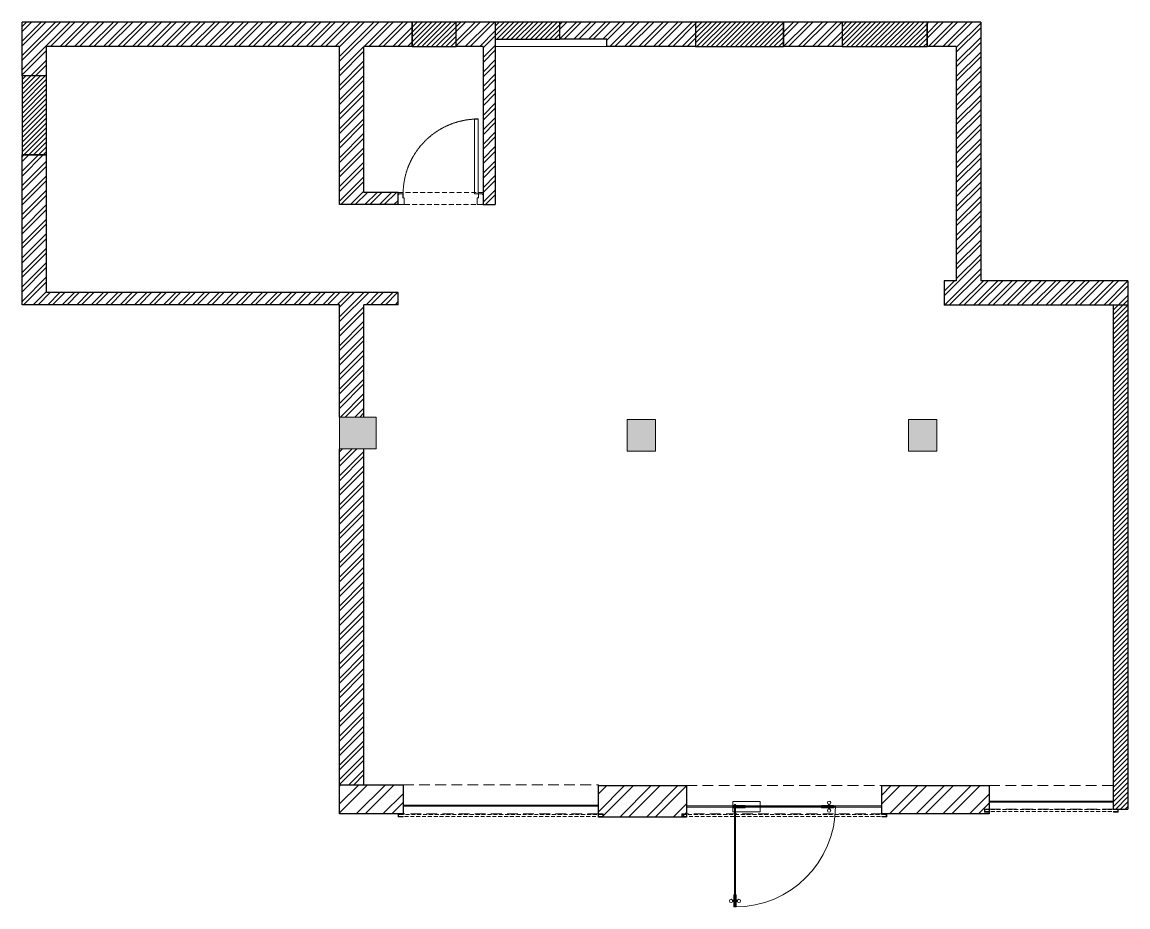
# Model space of a CAD drawing. Header units: millimetres. Extents: x 1548218 to 1559540, y 396950 to 406014.
import ezdxf

# ---------------------------------------------------------------- set-up
doc = ezdxf.new("R2010")
doc.units = ezdxf.units.MM
doc.header["$LTSCALE"] = 40
for name, pattern in [('a_p6_plan_L18$0$HIDDEN', [0.375, 0.25, -0.125]), ('HIDDEN2', [0.1875, 0.125, -0.0625]), ('HIDDENX2', [0.75, 0.5, -0.25])]:
    doc.linetypes.add(name, pattern=pattern)
for name, color, linetype, lineweight in [('A-COL', 243, 'Continuous', 9), ('A-Glazing', 4, 'Continuous', 20), ('A-shutter', 8, 'Continuous', 18), ('beam', 90, 'Continuous', 9), ('brick wall hatch', 251, 'Continuous', 0), ('column hatch', 5, 'Continuous', 0), ('Door', 2, 'Continuous', 13), ('Glazing', 141, 'Continuous', 15), ('LENS-CURTAIN', 5, 'a_p6_plan_L18$0$HIDDEN', 9), ('LENS-DIM', 252, 'Continuous', 5), ('LENS-DOOR', 34, 'Continuous', 20), ('LN-HATCH', 251, 'Continuous', 0), ('rolling shutter', 1, 'Continuous', 5)]:
    doc.layers.add(name, color=color, linetype=linetype, lineweight=lineweight)
doc.layers.add('A-WALL', color=1, linetype='Continuous')
pattern_1 = [(225, (-4858615.314, -39420.503), (24.69570433, -24.69570433), [])]

# ---------------------------------------------------------------- blocks, each defined once
blk = doc.blocks.new('*U8')
at = {"layer": 'LENS-DOOR'}
for p, q in [((547499, 1778581), (547499, 1779349)), ((547535, 1779349), (547499, 1779349)), ((547535, 1779349), (547535, 1778581)), ((547453, 1778581), (547496, 1778581)), ((547453, 1778575), (547453, 1778581)), ((547496, 1778542), (547496, 1778581)), ((547535, 1778581), (547499, 1778581)), ((548311, 1778581), (548269, 1778581)), ((548269, 1778542), (548269, 1778581)), ((548311, 1778575), (548311, 1778581)), ((547447, 1778575), (547453, 1778575)), ((547447, 1778477), (547447, 1778575)), ((547447, 1778477), (547453, 1778477)), ((547453, 1778471), (547453, 1778477)), ((547453, 1778471), (547508, 1778471)), ((547496, 1778542), (547508, 1778542)), ((547508, 1778471), (547508, 1778542)), ((548257, 1778471), (548257, 1778542)), ((548269, 1778542), (548257, 1778542)), ((548311, 1778471), (548257, 1778471)), ((548317, 1778575), (548311, 1778575)), ((548311, 1778471), (548311, 1778477)), ((548317, 1778477), (548311, 1778477)), ((548317, 1778477), (548317, 1778575))]:
    blk.add_line(p, q, dxfattribs=at)
at = {"layer": 'LENS-DOOR', "color": 7, "linetype": 'HIDDEN2', "extrusion": (0, 0, -1)}
blk.add_ellipse((547499, 1778581), major_axis=(767, 0), ratio=1, start_param=-1.570791, end_param=0.051209, dxfattribs=at)
blk = doc.blocks.new('*U10')
at = {"layer": 'A-shutter', "color": 5, "ltscale": 10}
for points in [[(41038391, -1561539), (41038391, -1561544), (41038346, -1561544), (41038346, -1561564), (41038391, -1561564), (41038391, -1561569), (41038341, -1561569), (41038341, -1561539)], [(41040391, -1561539), (41040391, -1561544), (41040436, -1561544), (41040436, -1561564), (41040391, -1561564), (41040391, -1561569), (41040441, -1561569), (41040441, -1561539)]]:
    blk.add_lwpolyline(points, close=True, dxfattribs=at)
at = {"layer": 'A-shutter', "color": 5, "linetype": 'HIDDENX2', "ltscale": 2, "true_color": 0x0505ff}
blk.add_lwpolyline([(41038346, -1561544), (41038346, -1561564), (41040436, -1561564), (41040436, -1561544)], close=True, dxfattribs=at)
blk = doc.blocks.new('*U9')
at = {"layer": 'A-shutter', "color": 5, "ltscale": 10}
for points in [[(41039121, -1561539), (41039121, -1561544), (41039076, -1561544), (41039076, -1561564), (41039121, -1561564), (41039121, -1561569), (41039071, -1561569), (41039071, -1561539)], [(41040391, -1561539), (41040391, -1561544), (41040436, -1561544), (41040436, -1561564), (41040391, -1561564), (41040391, -1561569), (41040441, -1561569), (41040441, -1561539)]]:
    blk.add_lwpolyline(points, close=True, dxfattribs=at)
at = {"layer": 'A-shutter', "color": 5, "linetype": 'HIDDENX2', "ltscale": 2, "true_color": 0x0505ff}
blk.add_lwpolyline([(41039076, -1561544), (41039076, -1561564), (41040436, -1561564), (41040436, -1561544)], close=True, dxfattribs=at)
blk = doc.blocks.new('A$C1635124d')
at = {"layer": 'brick wall hatch'}
h = blk.add_hatch(dxfattribs=at)
h.set_pattern_fill('ANSI32', color=256, scale=514.888744)
h.set_pattern_definition([(45, (-286478.74, 121148.23), (-136.5305, 136.5305), []), (45, (-286387.72, 121148.23), (-136.5305, 136.5305), [])])
h.paths.add_polyline_path([(1702, -4109), (800, -4109), (800, -4350), (1702, -4350)])
h.paths.add_polyline_path([(1702, -4350), (800, -4350), (800, -4432), (1702, -4432)])
h.paths.add_polyline_path([(-1200, -4100), (-1850, -4100), (-1850, -4400), (-1200, -4400)])
h.paths.add_polyline_path([(4802, -4109), (3702, -4109), (3702, -4350), (4802, -4350)])
h.paths.add_polyline_path([(4802, -4350), (3702, -4350), (3702, -4400), (4802, -4400)])
at = {"layer": 'column hatch'}
h = blk.add_hatch(color=8, dxfattribs=at)
h.dxf.hatch_style = 1
h.paths.add_polyline_path([(4264, -358), (3974, -358), (3974, -683), (4264, -683)])
h.paths.add_polyline_path([(1385, -358), (1094, -358), (1094, -683), (1385, -683)])
h.paths.add_polyline_path([(-1475, -335), (-1850, -335), (-1850, -660), (-1475, -660)])
at = {"layer": 'LN-HATCH'}
h = blk.add_hatch(dxfattribs=at)
h.set_pattern_fill('ANSI31', color=256, scale=11, angle=180)
h.set_pattern_definition(pattern_1)
h.paths.add_polyline_path([(-4850, 3162), (-5100, 3162), (-5100, 2352), (-4850, 2352)])
h.paths.add_polyline_path([(-656, 3712), (-1106, 3712), (-1106, 3462), (-656, 3462)])
h.paths.add_polyline_path([(405, 3712), (-255, 3712), (-255, 3537), (405, 3537)])
h.paths.add_polyline_path([(2695, 3712), (1795, 3712), (1795, 3462), (2695, 3462)])
h.paths.add_polyline_path([(4165, 3712), (3295, 3712), (3295, 3462), (4165, 3462)])
h = blk.add_hatch(dxfattribs=at)
h.set_pattern_fill('ANSI32', color=256, scale=11, angle=180)
h.set_pattern_definition([(225, (-4858615.31, -39420.5), (74.087113, -74.087113), []), (225, (-4858664.71, -39420.5), (74.087113, -74.087113), [])])
h.paths.add_polyline_path([(6222, 1062), (4715, 1062), (4715, 3712), (4165, 3712), (4165, 3462), (4465, 3462), (4465, 1062), (4340, 1062), (4340, 812), (6222, 812)])
h.paths.add_polyline_path([(3295, 3712), (2695, 3712), (2695, 3462), (3295, 3462)])
h.paths.add_polyline_path([(1795, 3712), (405, 3712), (405, 3537), (885, 3537), (885, 3462), (1795, 3462)])
h.paths.add_polyline_path([(-255, 3712), (-656, 3712), (-656, 3462), (-380, 3462), (-380, 1842), (-255, 1842)])
h.paths.add_polyline_path([(-1106, 3712), (-5100, 3712), (-5100, 3162), (-4850, 3162), (-4850, 3462), (-1850, 3462), (-1850, 1842), (-1250, 1842), (-1250, 1967), (-1600, 1967), (-1600, 3462), (-1106, 3462)])
h.paths.add_polyline_path([(-1600, 817), (-1250, 817), (-1250, 942), (-4850, 942), (-4850, 2352), (-5100, 2352), (-5100, 817), (-1850, 817), (-1850, -335), (-1600, -335)])
h.paths.add_polyline_path([(-1600, -660), (-1850, -660), (-1850, -4100), (-1600, -4100)])
h = blk.add_hatch(dxfattribs=at)
h.set_pattern_fill('ANSI31', color=256, scale=11, angle=180)
h.set_pattern_definition(pattern_1)
h.paths.add_polyline_path([(6222, 812), (6072, 812), (6072, -4350), (6222, -4350)])
at = {"layer": 'A-COL'}
for points in [[(-1475, -335), (-1475, -660), (-1850, -660), (-1850, -335)], [(1385, -358), (1385, -683), (1094, -683), (1094, -358)], [(4264, -358), (4264, -683), (3974, -683), (3974, -358)]]:
    blk.add_lwpolyline(points, close=True, dxfattribs=at)
at = {"layer": 'A-Glazing'}
for points in [[(6072, -4268), (4802, -4268), (4802, -4280), (6072, -4280)], [(800, -4309), (-1200, -4309), (-1200, -4321), (800, -4321)], [(3702, -4318), (1702, -4318), (1702, -4330), (3702, -4330)]]:
    blk.add_lwpolyline(points, close=True, dxfattribs=at)
at = {"layer": 'A-WALL'}
for p, q in [((-5100, 3162), (-5100, 3712)), ((-1106, 3712), (-5100, 3712)), ((-1106, 3462), (-1106, 3712)), ((-255, 3712), (-656, 3712)), ((-656, 3462), (-656, 3712)), ((-255, 3712), (-255, 1842)), ((1795, 3712), (405, 3712)), ((405, 3537), (405, 3712)), ((1795, 3712), (1795, 3462)), ((3295, 3712), (2695, 3712)), ((2695, 3712), (2695, 3462)), ((3295, 3712), (3295, 3462)), ((4715, 3712), (4165, 3712)), ((4165, 3712), (4165, 3462)), ((4715, 3712), (4715, 1062)), ((885, 3537), (405, 3537)), ((885, 3462), (885, 3537)), ((-4850, 3162), (-4850, 3462)), ((-1850, 3462), (-4850, 3462)), ((-1850, 1842), (-1850, 3462)), ((-1600, 1967), (-1600, 3462)), ((-1106, 3462), (-1600, 3462)), ((-380, 3462), (-656, 3462)), ((-380, 3462), (-380, 1842)), ((1795, 3462), (885, 3462)), ((3295, 3462), (2695, 3462)), ((4465, 3462), (4165, 3462)), ((4465, 3462), (4465, 1062)), ((-4850, 3162), (-5100, 3162)), ((-5100, 817), (-5100, 2352)), ((-4850, 2352), (-5100, 2352)), ((-4850, 942), (-4850, 2352)), ((-1250, 1967), (-1600, 1967)), ((-1250, 1842), (-1250, 1967)), ((-1250, 1842), (-1850, 1842)), ((-380, 1842), (-255, 1842)), ((4465, 1062), (4340, 1062)), ((4340, 1062), (4340, 812)), ((6222, 1062), (4715, 1062)), ((6222, 1062), (6222, -4350)), ((-1250, 942), (-4850, 942)), ((-1250, 817), (-1250, 942)), ((-1850, 817), (-5100, 817)), ((-1850, -335), (-1850, 817)), ((-1600, -335), (-1600, 817)), ((-1250, 817), (-1600, 817)), ((6222, 812), (4340, 812)), ((4340, 812), (4340, 812)), ((6072, 812), (6072, -4350)), ((-1850, -4100), (-1850, -660)), ((-1600, -4100), (-1600, -660)), ((6072, -4350), (6222, -4350))]:
    blk.add_line(p, q, dxfattribs=at)
for points in [[(-1106, 3462), (-656, 3462), (-656, 3712), (-1106, 3712)], [(-255, 3537), (405, 3537), (405, 3712), (-255, 3712)], [(1795, 3462), (2695, 3462), (2695, 3712), (1795, 3712)], [(3295, 3462), (4165, 3462), (4165, 3712), (3295, 3712)], [(-5100, 2352), (-4850, 2352), (-4850, 3162), (-5100, 3162)], [(-1200, -4100), (-1200, -4400), (-1850, -4400), (-1850, -4100)], [(1702, -4432), (800, -4432), (800, -4109), (1702, -4109)], [(4802, -4400), (3702, -4400), (3702, -4109), (4802, -4109)]]:
    blk.add_lwpolyline(points, close=True, dxfattribs=at)
at = {"layer": 'beam', "linetype": 'a_p6_plan_L18$0$HIDDEN', "lineweight": 5, "ltscale": 11}
for points in [[(-1200, -4100), (800, -4100), (800, -4400), (-1200, -4400)], [(1702, -4109), (3702, -4109), (3702, -4400), (1702, -4400)], [(4802, -4109), (6072, -4109), (6072, -4350), (4802, -4350)]]:
    blk.add_lwpolyline(points, close=True, dxfattribs=at)
at = {"layer": 'LENS-CURTAIN', "ltscale": 5}
blk.add_line((885, 3462), (-255, 3462), dxfattribs=at)
blk.add_lwpolyline([(-1250, 1967), (-380, 1967), (-380, 1842), (-1250, 1842)], close=True, dxfattribs=at)
at = {"layer": 'Door', "xscale": -1}
blk.add_blockref('*U8', (547067, -1776629), dxfattribs=at)
at = {"layer": 'rolling shutter', "color": 2}
blk.add_blockref('*U10', (-41039591, 1557139), dxfattribs=at)
at = {"layer": 'rolling shutter', "color": 2, "xscale": -1}
for name, p in [('*U10', (41042094, 1557139)), ('*U9', (41045194, 1557189))]:
    blk.add_blockref(name, p, dxfattribs=at)
blk = doc.blocks.new('Entrance Door')
at = {"layer": 'Glazing', "ltscale": 111}
blk.add_hatch(color=256, dxfattribs=at).paths.add_polyline_path([(18, -35), (18, -1235), (30, -1235), (30, -35)])
at = {"layer": 'Glazing'}
for p, q in [((30, -54), (18, -66)), ((1118, -31), (1118, -54)), ((1118, -89), (1118, -66)), ((1133, -31), (1133, -54)), ((1133, -89), (1133, -66))]:
    blk.add_line(p, q, dxfattribs=at)
at = {"layer": 'Glazing', "ltscale": 44}
for p, q in [((-5, -1156), (18, -1156)), ((53, -1156), (30, -1156)), ((-5, -1171), (18, -1171)), ((53, -1171), (30, -1171))]:
    blk.add_line(p, q, dxfattribs=at)
at = {"layer": 'Glazing'}
for points in [[(320, -120), (0, -120), (0, 0), (320, 0)], [(0, -54), (142, -54), (142, -47), (0, -47)], [(0, -66), (142, -66), (142, -74), (0, -74)], [(1181, -54), (1038, -54), (1038, -47), (1181, -47)], [(1181, -66), (1038, -66), (1038, -74), (1181, -74)]]:
    blk.add_lwpolyline(points, close=True, dxfattribs=at)
at = {"layer": 'Glazing', "ltscale": 222}
blk.add_lwpolyline([(-2, -66), (1199, -66), (1199, -54), (-2, -54)], close=True, dxfattribs=at)
at = {"layer": 'Glazing', "ltscale": 111}
blk.add_lwpolyline([(18, -35), (18, -1235), (30, -1235), (30, -35)], close=True, dxfattribs=at)
at = {"layer": 'Glazing', "ltscale": 44}
for points in [[(18, -1093), (18, -1235), (10, -1235), (10, -1093)], [(30, -1093), (30, -1235), (37, -1235), (37, -1093)]]:
    blk.add_lwpolyline(points, close=True, dxfattribs=at)
at = {"layer": 'Glazing'}
for centre, radius in [((1125, -14), 19), ((24, -59), 19.8), ((1125, -107), 19)]:
    blk.add_circle(centre, radius, dxfattribs=at)
at = {"layer": 'Glazing', "ltscale": 44}
for centre in [(-22, -1164), (70, -1164)]:
    blk.add_circle(centre, 19, dxfattribs=at)
at = {"layer": 'Glazing', "ltscale": 222}
blk.add_arc((24, -60), 1175, 270, 359.9996, dxfattribs=at)

msp = doc.modelspace()

# ---------------------------------------------------------------- linework, layer by layer
at = {"layer": 'LENS-DIM', "color": 3}
msp.add_lwpolyline([(1551468, 405764), (1548468, 405764), (1548468, 403244), (1552068, 403244), (1552068, 403119), (1551718, 403119), (1551718, 401967), (1551843, 401967), (1551843, 401642), (1551718, 401642), (1551718, 398202), (1552118, 398202), (1552118, 397993), (1554118, 397993), (1554118, 398193), (1555020, 398193), (1555020, 397984), (1557020, 397984), (1557020, 398193), (1558120, 398193), (1558120, 398034), (1559390, 398034), (1559390, 403114), (1557658, 403114), (1557658, 403364), (1557783, 403364), (1557783, 405764), (1553063, 405764), (1553063, 404144), (1552938, 404144), (1552938, 405764), (1551718, 405764), (1551718, 404269), (1552068, 404269), (1552068, 404144), (1551468, 404144)], close=True, dxfattribs=at)

# ---------------------------------------------------------------- block references
at = {"layer": 'A-Glazing', "xscale": 0.8748404702499003, "yscale": 0.8748404702499003, "zscale": 0.8748404702499003, "rotation": 1.10906808705e-05}
msp.add_blockref('Entrance Door', (1555496, 398030), dxfattribs=at)
at = {"layer": 'LENS-DIM'}
msp.add_blockref('A$C1635124d', (1553318, 402302), dxfattribs=at)

doc.saveas('drawing.dxf')
